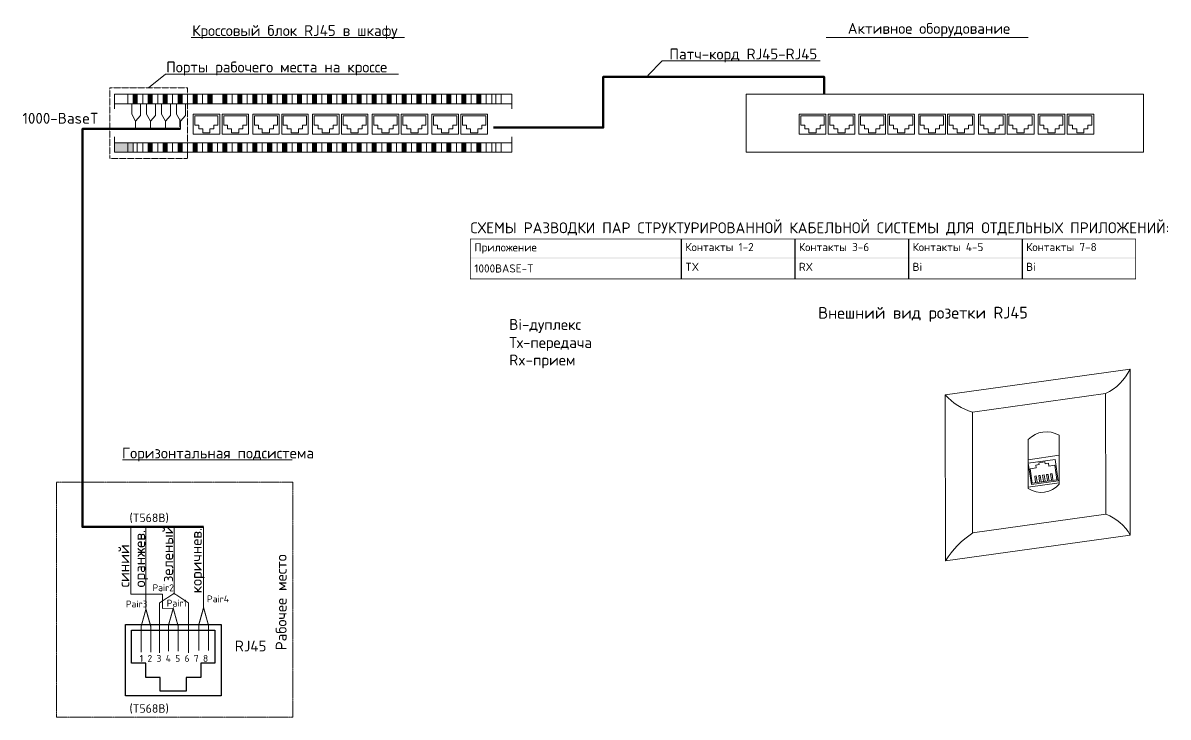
# Model space of a CAD drawing. Header units: millimetres. Extents: x 4247 to 622543, y -201358 to 142419.
# Drawn here: x 175565 to 228282, y -145614 to -113677 of the extents above; entities that cross this region are included whole.
import ezdxf

# ---------------------------------------------------------------- set-up
doc = ezdxf.new("R2010")
doc.units = ezdxf.units.MM
doc.linetypes.add('PDF_IMPORT', pattern=[2, 1.6, -0.4])
for name, color, linetype in [('PDF _CKC', 7, 'Continuous'), ('PDF _Оформление-Надписи', 7, 'Continuous'), ('PDF _Текст', 255, 'Continuous')]:
    doc.layers.add(name, color=color, linetype=linetype)
doc.styles.add('KOSTY_STYLE', font='isocpeur.ttf')

msp = doc.modelspace()

# ---------------------------------------------------------------- hatches: boundary and pattern name
at = {"layer": 'PDF _CKC', "transparency": 33554559}
for points in [[(196161.976, -124478.941), (196161.976, -124504.342), (226791.204, -124504.342), (226791.204, -124478.941)], [(196161.976, -125418.774), (196161.976, -125448.408), (226791.204, -125448.408), (226791.204, -125418.774)]]:
    msp.add_hatch(color=256, dxfattribs=at).paths.add_polyline_path(points)
at = {"layer": 'PDF _Оформление-Надписи', "transparency": 33554559}
for points in [[(180832.702, -116957.665), (180646.429, -116957.665), (180646.429, -117397.947), (180832.702, -117397.947)], [(181518.526, -116957.665), (181336.486, -116957.665), (181336.486, -117397.947), (181518.526, -117397.947)], [(182208.583, -116957.665), (182022.31, -116957.665), (182022.31, -117397.947), (182208.583, -117397.947)], [(182894.407, -116957.665), (182708.134, -116957.665), (182708.134, -117397.947), (182894.407, -117397.947)], [(183580.231, -116957.665), (183398.191, -116957.665), (183398.191, -117397.947), (183580.231, -117397.947)], [(184270.288, -116957.665), (184084.015, -116957.665), (184084.015, -117397.947), (184270.288, -117397.947)], [(184956.112, -116957.665), (184769.838, -116957.665), (184769.838, -117397.947), (184956.112, -117397.947)], [(185646.169, -116957.665), (185459.896, -116957.665), (185459.896, -117397.947), (185646.169, -117397.947)], [(186331.993, -116957.665), (186145.719, -116957.665), (186145.719, -117397.947), (186331.993, -117397.947)], [(187017.816, -116957.665), (186831.543, -116957.665), (186831.543, -117397.947), (187017.816, -117397.947)], [(187707.874, -116957.665), (187521.6, -116957.665), (187521.6, -117397.947), (187707.874, -117397.947)], [(188393.697, -116957.665), (188207.424, -116957.665), (188207.424, -117397.947), (188393.697, -117397.947)], [(189079.521, -116957.665), (188897.481, -116957.665), (188897.481, -117397.947), (189079.521, -117397.947)], [(189769.578, -116957.665), (189583.305, -116957.665), (189583.305, -117397.947), (189769.578, -117397.947)], [(190455.402, -116957.665), (190269.129, -116957.665), (190269.129, -117397.947), (190455.402, -117397.947)], [(191141.226, -116957.665), (190959.186, -116957.665), (190959.186, -117397.947), (191141.226, -117397.947)], [(191831.283, -116957.665), (191645.01, -116957.665), (191645.01, -117397.947), (191831.283, -117397.947)], [(192517.107, -116957.665), (192330.834, -116957.665), (192330.834, -117397.947), (192517.107, -117397.947)], [(193202.931, -116957.665), (193020.891, -116957.665), (193020.891, -117397.947), (193202.931, -117397.947)], [(193892.988, -116957.665), (193706.715, -116957.665), (193706.715, -117397.947), (193892.988, -117397.947)], [(194578.812, -116957.665), (194392.538, -116957.665), (194392.538, -117397.947), (194578.812, -117397.947)], [(195268.869, -116957.665), (195082.596, -116957.665), (195082.596, -117397.947), (195268.869, -117397.947)], [(195954.693, -116957.665), (195768.419, -116957.665), (195768.419, -117397.947), (195954.693, -117397.947)], [(196640.516, -116957.665), (196454.243, -116957.665), (196454.243, -117397.947), (196640.516, -117397.947)], [(180646.429, -119188.709), (179787.032, -119188.709), (179787.032, -119628.991), (180646.429, -119628.991)], [(181518.526, -119188.709), (181336.486, -119188.709), (181336.486, -119628.991), (181518.526, -119628.991)], [(182208.583, -119188.709), (182022.31, -119188.709), (182022.31, -119628.991), (182208.583, -119628.991)], [(182894.407, -119188.709), (182708.134, -119188.709), (182708.134, -119628.991), (182894.407, -119628.991)], [(183580.231, -119188.709), (183398.191, -119188.709), (183398.191, -119628.991), (183580.231, -119628.991)], [(184270.288, -119188.709), (184084.015, -119188.709), (184084.015, -119628.991), (184270.288, -119628.991)], [(184956.112, -119188.709), (184769.838, -119188.709), (184769.838, -119628.991), (184956.112, -119628.991)], [(185646.169, -119188.709), (185459.896, -119188.709), (185459.896, -119628.991), (185646.169, -119628.991)], [(186331.993, -119188.709), (186145.719, -119188.709), (186145.719, -119628.991), (186331.993, -119628.991)], [(187017.816, -119188.709), (186831.543, -119188.709), (186831.543, -119628.991), (187017.816, -119628.991)], [(187707.874, -119188.709), (187521.6, -119188.709), (187521.6, -119628.991), (187707.874, -119628.991)], [(188393.697, -119188.709), (188207.424, -119188.709), (188207.424, -119628.991), (188393.697, -119628.991)], [(189079.521, -119188.709), (188897.481, -119188.709), (188897.481, -119628.991), (189079.521, -119628.991)], [(189769.578, -119188.709), (189583.305, -119188.709), (189583.305, -119628.991), (189769.578, -119628.991)], [(190455.402, -119188.709), (190269.129, -119188.709), (190269.129, -119628.991), (190455.402, -119628.991)], [(191141.226, -119188.709), (190959.186, -119188.709), (190959.186, -119628.991), (191141.226, -119628.991)], [(191831.283, -119188.709), (191645.01, -119188.709), (191645.01, -119628.991), (191831.283, -119628.991)], [(192517.107, -119188.709), (192330.834, -119188.709), (192330.834, -119628.991), (192517.107, -119628.991)], [(193202.931, -119188.709), (193020.891, -119188.709), (193020.891, -119628.991), (193202.931, -119628.991)], [(193892.988, -119188.709), (193706.715, -119188.709), (193706.715, -119628.991), (193892.988, -119628.991)], [(194578.812, -119188.709), (194392.538, -119188.709), (194392.538, -119628.991), (194578.812, -119628.991)], [(195268.869, -119188.709), (195082.596, -119188.709), (195082.596, -119628.991), (195268.869, -119628.991)], [(195954.693, -119188.709), (195768.419, -119188.709), (195768.419, -119628.991), (195954.693, -119628.991)], [(196640.516, -119188.709), (196454.243, -119188.709), (196454.243, -119628.991), (196640.516, -119628.991)]]:
    msp.add_hatch(color=256, dxfattribs=at).paths.add_polyline_path(points)

# ---------------------------------------------------------------- linework, layer by layer
at = {"layer": 'PDF _CKC', "lineweight": 0}
msp.add_lwpolyline([(196159.859, -123619.545, 29.634, 29.634, 0), (196159.859, -125457.099, 25.401, 25.401, 0), (226791.204, -125457.099, 25.401, 25.401, 0), (226791.204, -123619.545, 25.401, 25.401, 0)], format="xyseb", close=True, dxfattribs=at)
at = {"layer": 'PDF _CKC', "transparency": 33554559}
for points in [[(205873.579, -123619.545), (205873.579, -125457.099)], [(211101.567, -123619.545), (211101.567, -125457.099)], [(216334.552, -123619.545), (216334.552, -125457.099)], [(221563.411, -123619.545), (221563.411, -125457.099)]]:
    msp.add_lwpolyline(points, dxfattribs=at)
at = {"layer": 'PDF _CKC', "lineweight": 0}
for points in [[(181850.854, -142663.355, 46.568, 46.568, 0), (181850.854, -140364.576, 46.568, 46.568, 0), (182521.861, -139922.177, 46.568, 46.568, 0), (183192.867, -140364.576, 46.568, 46.568, 0), (183192.867, -142663.355, 0, 0, 0)], [(181008.391, -142633.721, 46.568, 46.568, 0), (181008.391, -141441.996, 46.568, 46.568, 0), (181228.532, -140650.336, 50.802, 50.802, 0), (181450.79, -141441.996, 50.802, 50.802, 0), (181450.79, -142633.721, 0, 0, 0)], [(182261.502, -142595.62, 46.568, 46.568, 0), (182261.502, -141408.129, 46.568, 46.568, 0), (182485.876, -140612.234, 46.568, 46.568, 0), (182706.017, -141408.129, 46.568, 46.568, 0), (182706.017, -142595.62, 0, 0, 0)], [(183660.667, -142561.752, 50.802, 50.802, 0), (183660.667, -141372.144, 50.802, 50.802, 0), (183882.924, -140578.367, 46.568, 46.568, 0), (184103.065, -141372.144, 46.568, 46.568, 0), (184103.065, -142561.752, 0, 0, 0)]]:
    msp.add_lwpolyline(points, format="xyseb", dxfattribs=at)
at = {"layer": 'PDF _CKC', "lineweight": 25}
msp.add_lwpolyline([(184697.869, -144640.391), (180295.05, -144640.391), (180295.05, -141350.977), (184697.869, -141350.977)], close=True, dxfattribs=at)
msp.add_lwpolyline([(184401.526, -141613.452), (184401.526, -143129.038), (183749.57, -143129.038), (183749.57, -143789.461), (183084.913, -143789.461), (183084.913, -144428.717), (181882.605, -144428.717), (181882.605, -143789.461), (181222.182, -143789.461), (181222.182, -143129.038), (180570.226, -143129.038), (180570.226, -141613.452), (184401.526, -141613.452)], dxfattribs=at)
at = {"layer": 'PDF _Оформление-Надписи', "lineweight": 0}
msp.add_line((179787.032, -118917.766), (179787.032, -119628.991), dxfattribs=at)
for points in [[(183317.755, -114349.841), (193126.728, -114349.841)], [(212537.234, -114349.841), (221833.956, -114349.841)], [(204332.75, -116092.787), (204997.406, -115428.13), (212266.291, -115428.13)], [(181353.42, -116661.321), (182123.913, -116030.533), (192860.019, -116030.533)], [(179787.032, -117626.555), (179787.032, -116957.665)], [(198071.433, -116957.665), (179787.032, -116957.665)], [(180396.654, -116957.665), (180396.654, -117397.947)], [(180646.429, -116957.665), (180646.429, -117397.947)], [(180832.702, -117397.947), (180832.702, -116957.665)], [(181082.477, -116957.665), (181082.477, -117397.947)], [(181336.486, -116957.665), (181336.486, -117397.947)], [(181518.526, -117397.947), (181518.526, -116957.665)], [(181772.535, -116957.665), (181772.535, -117397.947)], [(182022.31, -116957.665), (182022.31, -117397.947)], [(182208.583, -117397.947), (182208.583, -116957.665)], [(182458.358, -116957.665), (182458.358, -117397.947)], [(182708.134, -116957.665), (182708.134, -117397.947)], [(182894.407, -117397.947), (182894.407, -116957.665)], [(183144.182, -116957.665), (183144.182, -117397.947)], [(183398.191, -116957.665), (183398.191, -117397.947)], [(183580.231, -117397.947), (183580.231, -116957.665)], [(183834.239, -116957.665), (183834.239, -117397.947)], [(184084.015, -116957.665), (184084.015, -117397.947)], [(184270.288, -117397.947), (184270.288, -116957.665)], [(184769.838, -116957.665), (184769.838, -117397.947)], [(184956.112, -117397.947), (184956.112, -116957.665)], [(185205.887, -116957.665), (185205.887, -117397.947)], [(185459.896, -116957.665), (185459.896, -117397.947)], [(185646.169, -117397.947), (185646.169, -116957.665)], [(185895.944, -116957.665), (185895.944, -117397.947)], [(186145.719, -116957.665), (186145.719, -117397.947)], [(186331.993, -117397.947), (186331.993, -116957.665)], [(186581.768, -116957.665), (186581.768, -117397.947)], [(186831.543, -116957.665), (186831.543, -117397.947)], [(187017.816, -117397.947), (187017.816, -116957.665)], [(187271.825, -116957.665), (187271.825, -117397.947)], [(187521.6, -116957.665), (187521.6, -117397.947)], [(187707.874, -117397.947), (187707.874, -116957.665)], [(187957.649, -116957.665), (187957.649, -117397.947)], [(188207.424, -116957.665), (188207.424, -117397.947)], [(188393.697, -117397.947), (188393.697, -116957.665)], [(188643.473, -116957.665), (188643.473, -117397.947)], [(188897.481, -116957.665), (188897.481, -117397.947)], [(189079.521, -117397.947), (189079.521, -116957.665)], [(189333.53, -116957.665), (189333.53, -117397.947)], [(189583.305, -116957.665), (189583.305, -117397.947)], [(189769.578, -117397.947), (189769.578, -116957.665)], [(190019.354, -116957.665), (190019.354, -117397.947)], [(190269.129, -116957.665), (190269.129, -117397.947)], [(190455.402, -117397.947), (190455.402, -116957.665)], [(190705.177, -116957.665), (190705.177, -117397.947)], [(190959.186, -116957.665), (190959.186, -117397.947)], [(191141.226, -117397.947), (191141.226, -116957.665)], [(191395.235, -116957.665), (191395.235, -117397.947)], [(191645.01, -116957.665), (191645.01, -117397.947)], [(191831.283, -117397.947), (191831.283, -116957.665)], [(192081.058, -116957.665), (192081.058, -117397.947)], [(192330.834, -116957.665), (192330.834, -117397.947)], [(192517.107, -117397.947), (192517.107, -116957.665)], [(192766.882, -116957.665), (192766.882, -117397.947)], [(193020.891, -116957.665), (193020.891, -117397.947)], [(193202.931, -117397.947), (193202.931, -116957.665)], [(193456.939, -116957.665), (193456.939, -117397.947)], [(193706.715, -116957.665), (193706.715, -117397.947)], [(193892.988, -117397.947), (193892.988, -116957.665)], [(194142.763, -116957.665), (194142.763, -117397.947)], [(194392.538, -116957.665), (194392.538, -117397.947)], [(194578.812, -117397.947), (194578.812, -116957.665)], [(194828.587, -116957.665), (194828.587, -117397.947)], [(195082.596, -116957.665), (195082.596, -117397.947)], [(195268.869, -117397.947), (195268.869, -116957.665)], [(195518.644, -116957.665), (195518.644, -117397.947)], [(195768.419, -116957.665), (195768.419, -117397.947)], [(195954.693, -117397.947), (195954.693, -116957.665)], [(196204.468, -116957.665), (196204.468, -117397.947)], [(196454.243, -116957.665), (196454.243, -117397.947)], [(196640.516, -117397.947), (196640.516, -116957.665)], [(196894.525, -116957.665), (196894.525, -117397.947)], [(197144.3, -116957.665), (197144.3, -117397.947)], [(197330.574, -117397.947), (197330.574, -116957.665)], [(197580.349, -116957.665), (197580.349, -117397.947)], [(198071.433, -117626.555), (198071.433, -116957.665)], [(179787.032, -117397.947), (198071.433, -117397.947)], [(180574.46, -117397.947), (180574.46, -117880.564), (180752.266, -118202.308), (180752.266, -118557.92)], [(180752.266, -118202.308), (180976.64, -117931.365), (180976.64, -117397.947)], [(181442.323, -118202.308), (181260.284, -117880.564), (181260.284, -117397.947)], [(181666.698, -117397.947), (181666.698, -117931.365), (181442.323, -118202.308), (181442.323, -118557.92)], [(182128.147, -118202.308), (181950.341, -117880.564), (181950.341, -117397.947)], [(182352.521, -117397.947), (182352.521, -117931.365), (182128.147, -118202.308), (182128.147, -118557.92)], [(182818.204, -118202.308), (182636.165, -117880.564), (182636.165, -117397.947)], [(183042.579, -117397.947), (183042.579, -117931.365), (182818.204, -118202.308), (182818.204, -118557.92)], [(184541.231, -117952.533), (184541.231, -118375.881), (184359.191, -118375.881), (184359.191, -118557.92), (184177.151, -118557.92), (184177.151, -118735.727), (183842.706, -118735.727), (183842.706, -118557.92), (183656.433, -118557.92), (183656.433, -118375.881), (183474.394, -118375.881), (183474.394, -117952.533), (184541.231, -117952.533)], [(185870.543, -117952.533), (185870.543, -118375.881), (185692.737, -118375.881), (185692.737, -118557.92), (185506.464, -118557.92), (185506.464, -118735.727), (185172.019, -118735.727), (185172.019, -118557.92), (184985.746, -118557.92), (184985.746, -118375.881), (184807.94, -118375.881), (184807.94, -117952.533), (185870.543, -117952.533)], [(187288.759, -117952.533), (187288.759, -118375.881), (187106.719, -118375.881), (187106.719, -118557.92), (186920.446, -118557.92), (186920.446, -118735.727), (186586.001, -118735.727), (186586.001, -118557.92), (186403.962, -118557.92), (186403.962, -118375.881), (186221.922, -118375.881), (186221.922, -117952.533), (187288.759, -117952.533)], [(188618.072, -117952.533), (188618.072, -118375.881), (188436.032, -118375.881), (188436.032, -118557.92), (188253.992, -118557.92), (188253.992, -118735.727), (187919.548, -118735.727), (187919.548, -118557.92), (187733.274, -118557.92), (187733.274, -118375.881), (187551.235, -118375.881), (187551.235, -117952.533), (188618.072, -117952.533)], [(190036.288, -117952.533), (190036.288, -118375.881), (189854.248, -118375.881), (189854.248, -118557.92), (189672.208, -118557.92), (189672.208, -118735.727), (189337.763, -118735.727), (189337.763, -118557.92), (189151.49, -118557.92), (189151.49, -118375.881), (188969.451, -118375.881), (188969.451, -117952.533), (190036.288, -117952.533)], [(191369.834, -117952.533), (191369.834, -118375.881), (191187.794, -118375.881), (191187.794, -118557.92), (191001.521, -118557.92), (191001.521, -118735.727), (190667.076, -118735.727), (190667.076, -118557.92), (190485.036, -118557.92), (190485.036, -118375.881), (190302.997, -118375.881), (190302.997, -117952.533), (191369.834, -117952.533)], [(192788.05, -117952.533), (192788.05, -118375.881), (192606.01, -118375.881), (192606.01, -118557.92), (192419.737, -118557.92), (192419.737, -118735.727), (192085.292, -118735.727), (192085.292, -118557.92), (191903.252, -118557.92), (191903.252, -118375.881), (191721.213, -118375.881), (191721.213, -117952.533), (192788.05, -117952.533)], [(194117.362, -117952.533), (194117.362, -118375.881), (193935.323, -118375.881), (193935.323, -118557.92), (193753.283, -118557.92), (193753.283, -118735.727), (193418.838, -118735.727), (193418.838, -118557.92), (193232.565, -118557.92), (193232.565, -118375.881), (193050.525, -118375.881), (193050.525, -117952.533), (194117.362, -117952.533)], [(195535.578, -117952.533), (195535.578, -118375.881), (195353.538, -118375.881), (195353.538, -118557.92), (195171.499, -118557.92), (195171.499, -118735.727), (194837.054, -118735.727), (194837.054, -118557.92), (194650.781, -118557.92), (194650.781, -118375.881), (194468.741, -118375.881), (194468.741, -117952.533), (195535.578, -117952.533)], [(196869.124, -117952.533), (196869.124, -118375.881), (196687.085, -118375.881), (196687.085, -118557.92), (196500.812, -118557.92), (196500.812, -118735.727), (196166.367, -118735.727), (196166.367, -118557.92), (195984.327, -118557.92), (195984.327, -118375.881), (195802.287, -118375.881), (195802.287, -117952.533), (196869.124, -117952.533)], [(212448.331, -117952.533), (212448.331, -118375.881), (212266.291, -118375.881), (212266.291, -118557.92), (212080.018, -118557.92), (212080.018, -118735.727), (211745.573, -118735.727), (211745.573, -118557.92), (211563.533, -118557.92), (211563.533, -118375.881), (211381.494, -118375.881), (211381.494, -117952.533), (212448.331, -117952.533)], [(213777.643, -117952.533), (213777.643, -118375.881), (213599.837, -118375.881), (213599.837, -118557.92), (213413.564, -118557.92), (213413.564, -118735.727), (213079.119, -118735.727), (213079.119, -118557.92), (212892.846, -118557.92), (212892.846, -118375.881), (212715.04, -118375.881), (212715.04, -117952.533), (213777.643, -117952.533)], [(215195.859, -117952.533), (215195.859, -118375.881), (215013.82, -118375.881), (215013.82, -118557.92), (214827.546, -118557.92), (214827.546, -118735.727), (214493.102, -118735.727), (214493.102, -118557.92), (214311.062, -118557.92), (214311.062, -118375.881), (214129.022, -118375.881), (214129.022, -117952.533), (215195.859, -117952.533)], [(216525.172, -117952.533), (216525.172, -118375.881), (216343.132, -118375.881), (216343.132, -118557.92), (216161.093, -118557.92), (216161.093, -118735.727), (215826.648, -118735.727), (215826.648, -118557.92), (215640.375, -118557.92), (215640.375, -118375.881), (215458.335, -118375.881), (215458.335, -117952.533), (216525.172, -117952.533)], [(217943.388, -117952.533), (217943.388, -118375.881), (217761.348, -118375.881), (217761.348, -118557.92), (217579.308, -118557.92), (217579.308, -118735.727), (217244.864, -118735.727), (217244.864, -118557.92), (217058.59, -118557.92), (217058.59, -118375.881), (216876.551, -118375.881), (216876.551, -117952.533), (217943.388, -117952.533)], [(219276.934, -117952.533), (219276.934, -118375.881), (219094.894, -118375.881), (219094.894, -118557.92), (218908.621, -118557.92), (218908.621, -118735.727), (218574.176, -118735.727), (218574.176, -118557.92), (218392.137, -118557.92), (218392.137, -118375.881), (218210.097, -118375.881), (218210.097, -117952.533), (219276.934, -117952.533)], [(220690.916, -117952.533), (220690.916, -118375.881), (220513.11, -118375.881), (220513.11, -118557.92), (220326.837, -118557.92), (220326.837, -118735.727), (219992.392, -118735.727), (219992.392, -118557.92), (219806.119, -118557.92), (219806.119, -118375.881), (219628.313, -118375.881), (219628.313, -117952.533), (220690.916, -117952.533)], [(222024.462, -117952.533), (222024.462, -118375.881), (221842.423, -118375.881), (221842.423, -118557.92), (221660.383, -118557.92), (221660.383, -118735.727), (221325.938, -118735.727), (221325.938, -118557.92), (221139.665, -118557.92), (221139.665, -118375.881), (220957.625, -118375.881), (220957.625, -117952.533), (222024.462, -117952.533)], [(223442.678, -117952.533), (223442.678, -118375.881), (223260.639, -118375.881), (223260.639, -118557.92), (223078.599, -118557.92), (223078.599, -118735.727), (222739.921, -118735.727), (222739.921, -118557.92), (222557.881, -118557.92), (222557.881, -118375.881), (222375.841, -118375.881), (222375.841, -117952.533), (223442.678, -117952.533)], [(224771.991, -117952.533), (224771.991, -118375.881), (224594.185, -118375.881), (224594.185, -118557.92), (224407.912, -118557.92), (224407.912, -118735.727), (224073.467, -118735.727), (224073.467, -118557.92), (223887.194, -118557.92), (223887.194, -118375.881), (223709.387, -118375.881), (223709.387, -117952.533), (224771.991, -117952.533)], [(182788.57, -118456.317), (182788.57, -118092.238)], [(179787.032, -119628.991), (198071.433, -119628.991), (198071.433, -118917.766)], [(198071.433, -119188.709), (179787.032, -119188.709)], [(180396.654, -119188.709), (180396.654, -119628.991)], [(180646.429, -119188.709), (180646.429, -119628.991)], [(180832.702, -119628.991), (180832.702, -119188.709)], [(181082.477, -119188.709), (181082.477, -119628.991)], [(181336.486, -119188.709), (181336.486, -119628.991)], [(181518.526, -119628.991), (181518.526, -119188.709)], [(181772.535, -119188.709), (181772.535, -119628.991)], [(182022.31, -119188.709), (182022.31, -119628.991)], [(182208.583, -119628.991), (182208.583, -119188.709)], [(182458.358, -119188.709), (182458.358, -119628.991)], [(182708.134, -119188.709), (182708.134, -119628.991)], [(182894.407, -119628.991), (182894.407, -119188.709)], [(183144.182, -119188.709), (183144.182, -119628.991)], [(183398.191, -119188.709), (183398.191, -119628.991)], [(183580.231, -119628.991), (183580.231, -119188.709)], [(183834.239, -119188.709), (183834.239, -119628.991)], [(184084.015, -119188.709), (184084.015, -119628.991)], [(184270.288, -119628.991), (184270.288, -119188.709)], [(184520.063, -119188.709), (184520.063, -119628.991)], [(184769.838, -119188.709), (184769.838, -119628.991)], [(184956.112, -119628.991), (184956.112, -119188.709)], [(185205.887, -119188.709), (185205.887, -119628.991)], [(185459.896, -119188.709), (185459.896, -119628.991)], [(185646.169, -119628.991), (185646.169, -119188.709)], [(185895.944, -119188.709), (185895.944, -119628.991)], [(186145.719, -119188.709), (186145.719, -119628.991)], [(186331.993, -119628.991), (186331.993, -119188.709)], [(186581.768, -119188.709), (186581.768, -119628.991)], [(186831.543, -119188.709), (186831.543, -119628.991)], [(187017.816, -119628.991), (187017.816, -119188.709)], [(187271.825, -119188.709), (187271.825, -119628.991)], [(187521.6, -119188.709), (187521.6, -119628.991)], [(187707.874, -119628.991), (187707.874, -119188.709)], [(187957.649, -119188.709), (187957.649, -119628.991)], [(188207.424, -119188.709), (188207.424, -119628.991)], [(188393.697, -119628.991), (188393.697, -119188.709)], [(188643.473, -119188.709), (188643.473, -119628.991)], [(188897.481, -119188.709), (188897.481, -119628.991)], [(189079.521, -119628.991), (189079.521, -119188.709)], [(189333.53, -119188.709), (189333.53, -119628.991)], [(189583.305, -119188.709), (189583.305, -119628.991)], [(189769.578, -119628.991), (189769.578, -119188.709)], [(190019.354, -119188.709), (190019.354, -119628.991)], [(190269.129, -119188.709), (190269.129, -119628.991)], [(190455.402, -119628.991), (190455.402, -119188.709)], [(190705.177, -119188.709), (190705.177, -119628.991)], [(190959.186, -119188.709), (190959.186, -119628.991)], [(191141.226, -119628.991), (191141.226, -119188.709)], [(191395.235, -119188.709), (191395.235, -119628.991)], [(191645.01, -119188.709), (191645.01, -119628.991)], [(191831.283, -119628.991), (191831.283, -119188.709)], [(192081.058, -119188.709), (192081.058, -119628.991)], [(192330.834, -119188.709), (192330.834, -119628.991)], [(192517.107, -119628.991), (192517.107, -119188.709)], [(192766.882, -119188.709), (192766.882, -119628.991)], [(193020.891, -119188.709), (193020.891, -119628.991)], [(193202.931, -119628.991), (193202.931, -119188.709)], [(193456.939, -119188.709), (193456.939, -119628.991)], [(193706.715, -119188.709), (193706.715, -119628.991)], [(193892.988, -119628.991), (193892.988, -119188.709)], [(194142.763, -119188.709), (194142.763, -119628.991)], [(194392.538, -119188.709), (194392.538, -119628.991)], [(194578.812, -119628.991), (194578.812, -119188.709)], [(194828.587, -119188.709), (194828.587, -119628.991)], [(195082.596, -119188.709), (195082.596, -119628.991)], [(195268.869, -119628.991), (195268.869, -119188.709)], [(195518.644, -119188.709), (195518.644, -119628.991)], [(195768.419, -119188.709), (195768.419, -119628.991)], [(195954.693, -119628.991), (195954.693, -119188.709)], [(196204.468, -119188.709), (196204.468, -119628.991)], [(196454.243, -119188.709), (196454.243, -119628.991)], [(196640.516, -119628.991), (196640.516, -119188.709)], [(196894.525, -119188.709), (196894.525, -119628.991)], [(197144.3, -119188.709), (197144.3, -119628.991)], [(197330.574, -119628.991), (197330.574, -119188.709)], [(197580.349, -119188.709), (197580.349, -119628.991)], [(223265.074, -132646.7), (223269.307, -134898.911)], [(180146.878, -133786.355), (187957.649, -133786.355)], [(221842.625, -133772.806), (223269.307, -133569.599)], [(221986.563, -134911.612), (223218.506, -134738.039), (223078.801, -133755.872), (221846.858, -133929.444)], [(221846.858, -133929.444), (221986.563, -134911.612)], [(222981.431, -134695.704), (222943.329, -134420.528), (222871.36, -134428.995), (222909.462, -134704.171)], [(221846.858, -135034.383), (223269.307, -134831.176)], [(222257.506, -134797.308), (222215.171, -134522.132), (222147.435, -134534.832), (222185.537, -134805.775)], [(222435.312, -134771.907), (222397.211, -134496.731), (222325.241, -134505.198), (222367.576, -134780.374)], [(222617.351, -134746.506), (222579.25, -134471.33), (222507.281, -134479.797), (222545.382, -134754.973)], [(222727.422, -134729.572), (222689.321, -134454.396), (222761.29, -134445.929), (222799.391, -134721.105)], [(180536.358, -136867.721), (180536.358, -139962.395), (181984.209, -139962.395), (181984.209, -140614.351), (182479.526, -140597.417)], [(181230.649, -140648.219), (181230.649, -136867.721)], [(182534.561, -139962.395), (182534.561, -136867.721)], [(183880.808, -140576.25), (183880.808, -136863.488)]]:
    msp.add_lwpolyline(points, dxfattribs=at)
at = {"layer": 'PDF _Оформление-Надписи', "lineweight": 50}
for points in [[(212448.331, -116957.665), (212448.331, -116153.304), (202279.512, -116153.304), (202279.512, -118490.185), (197224.737, -118490.185)], [(182818.204, -118557.92), (178305.314, -118557.92), (178305.314, -136867.721), (183880.808, -136867.721)]]:
    msp.add_lwpolyline(points, dxfattribs=at)
at = {"layer": 'PDF _Оформление-Надписи', "linetype": 'PDF_IMPORT', "lineweight": 0, "ltscale": 7.366255}
msp.add_lwpolyline([(183144.182, -119921.101), (183144.182, -116661.321), (179562.658, -116661.321), (179562.658, -119921.101), (183144.182, -119921.101)], dxfattribs=at)
at = {"layer": 'PDF _Оформление-Надписи', "lineweight": 0}
for points in [[(227146.973, -116957.665), (227146.973, -119628.991), (208862.573, -119628.991), (208862.573, -116957.665)], [(184625.9, -118794.995), (183398.191, -118794.995), (183398.191, -117880.564), (184625.9, -117880.564)], [(185955.213, -118794.995), (184731.737, -118794.995), (184731.737, -117880.564), (185955.213, -117880.564)], [(187369.195, -118794.995), (186145.719, -118794.995), (186145.719, -117880.564), (187369.195, -117880.564)], [(188702.741, -118794.995), (187479.266, -118794.995), (187479.266, -117880.564), (188702.741, -117880.564)], [(190120.957, -118794.995), (188897.481, -118794.995), (188897.481, -117880.564), (190120.957, -117880.564)], [(191450.27, -118794.995), (190226.794, -118794.995), (190226.794, -117880.564), (191450.27, -117880.564)], [(192868.486, -118794.995), (191645.01, -118794.995), (191645.01, -117880.564), (192868.486, -117880.564)], [(194202.032, -118794.995), (192974.323, -118794.995), (192974.323, -117880.564), (194202.032, -117880.564)], [(195620.248, -118794.995), (194392.538, -118794.995), (194392.538, -117880.564), (195620.248, -117880.564)], [(196949.56, -118794.995), (195726.085, -118794.995), (195726.085, -117880.564), (196949.56, -117880.564)], [(212528.767, -118794.995), (211305.291, -118794.995), (211305.291, -117880.564), (212528.767, -117880.564)], [(213862.313, -118794.995), (212638.837, -118794.995), (212638.837, -117880.564), (213862.313, -117880.564)], [(215276.295, -118794.995), (214052.82, -118794.995), (214052.82, -117880.564), (215276.295, -117880.564)], [(216609.842, -118794.995), (215382.132, -118794.995), (215382.132, -117880.564), (216609.842, -117880.564)], [(218028.057, -118794.995), (216800.348, -118794.995), (216800.348, -117880.564), (218028.057, -117880.564)], [(219357.37, -118794.995), (218133.894, -118794.995), (218133.894, -117880.564), (219357.37, -117880.564)], [(220775.586, -118794.995), (219552.11, -118794.995), (219552.11, -117880.564), (220775.586, -117880.564)], [(222109.132, -118794.995), (220881.423, -118794.995), (220881.423, -117880.564), (222109.132, -117880.564)], [(223523.114, -118794.995), (222299.639, -118794.995), (222299.639, -117880.564), (223523.114, -117880.564)], [(224856.661, -118794.995), (223633.185, -118794.995), (223633.185, -117880.564), (224856.661, -117880.564)], [(218028.361, -138429.562), (218019.894, -130792.364), (226529.188, -129606.99), (226537.655, -137244.188)], [(219277.237, -131584.025), (225407.316, -130728.862), (225415.783, -136283.188), (219281.471, -137138.351)], [(223167.704, -134695.704), (223074.567, -134031.048), (222786.691, -134073.383), (222769.757, -133937.911), (222625.818, -133959.079), (222613.118, -133870.176), (222329.475, -133912.511), (222342.175, -133997.18), (222198.237, -134018.348), (222215.171, -134153.819), (221931.528, -134191.92), (222024.664, -134856.577)]]:
    msp.add_lwpolyline(points, close=True, dxfattribs=at)
msp.add_lwpolyline([(221842.625, -132849.907), (221846.858, -135097.885, 0.379889256), (223270.329, -134894.242)], format="xyb", dxfattribs=at)
at = {"layer": 'PDF _Оформление-Надписи', "linetype": 'PDF_IMPORT', "lineweight": 0, "ltscale": 6.561894}
msp.add_lwpolyline([(177111.473, -145614.091), (177111.473, -134806.1), (187991.517, -134806.1), (187991.517, -145614.091), (177111.473, -145614.091)], dxfattribs=at)
at = {"layer": 'PDF _Оформление-Надписи', "lineweight": 0}
for centre, radius, start, end in [((224342.592, -128542.265), 2432.139, 295.9717238, 334.0282762), ((220071.02, -128927.502), 2770.827, 222.2919871, 253.4051077), ((222687.202, -133664.848), 1174.787, 60.3038755, 135.8075229), ((224668.582, -138300.429), 2152.71, 29.4486669, 69.6149667), ((221713.607, -140751.627), 4354.137, 123.8654005, 147.7221817)]:
    msp.add_arc(centre, radius, start, end, dxfattribs=at)

# ---------------------------------------------------------------- texts
at = {"layer": 'PDF _Текст', "color": 0, "attachment_point": 7, "style": 'KOSTY_STYLE'}
for s, insert, char_height in [('Кроссовый блок RJ45 в шкафу', (183355.856, -114415.101), 499.99871), ('Активное оборудование', (213535.014, -114316.812), 499.99871), ('Патч-корд RJ45-RJ45', (205323.384, -115493.39), 499.99871), ('Порты рабочего места на кроссе', (182162.015, -116091.559), 499.99871), ('1000-BaseT', (175547.513, -118314.399), 499.9987), ('Приложение', (196348.249, -124290.377), 373.5495), ('Контакты 1-2', (206059.852, -124178.364), 373.54946), ('Контакты 3-6', (211288.2, -124178.364), 373.54946), ('Контакты 4-5', (216520.781, -124178.364), 373.54946), ('Контакты 7-8', (221749.129, -124178.364), 373.54946), ('1000BASE-T ', (196348.249, -125161.884), 373.54946), ('TX', (206059.852, -125086.445), 373.5495), ('RX', (211288.2, -125086.445), 373.5495), ('Bi', (216520.781, -125086.445), 373.5495), ('Bi', (221749.129, -125086.445), 373.5495), ('Bi-дуплекс', (197952.738, -127937.335), 499.9987), ('Тх-передача', (197952.738, -128767.097), 499.99871), ('Rx-прием', (197952.738, -129571.459), 499.9987), ('Горизонтальная подсистема', (180129.944, -133851.615), 499.99871), ('(T568B)', (180472.856, -136682.699), 393.7002), ('Pair2', (181532.247, -139821.377), 314.958), ('Pair1', (182187.416, -140529.682), 314.958), ('Pair4', (184041.68, -140334.941), 314.958), ('Pair3', (180307.751, -140567.783), 314.958), ('RJ45', (185320.191, -142595.62), 499.9987), ('1 2 3 4 5 6 7 8', (180942.773, -143074.003), 314.95801), ('(T568B)', (180472.856, -145454.469), 393.7002)]:
    msp.add_mtext(s, dxfattribs=dict(at, insert=insert, char_height=char_height))
at = {"layer": 'PDF _Текст', "color": 0, "insert": (196166.21, -123457.435), "char_height": 499.99871, "width": 30506.03592, "attachment_point": 7, "style": 'KOSTY_STYLE'}
msp.add_mtext('СХЕМЫ РАЗВОДКИ ПАР СТРУКТУРИРОВАННОЙ КАБЕЛЬНОЙ СИСТЕМЫ ДЛЯ ОТДЕЛЬНЫХ ПРИЛОЖЕНИЙ:', dxfattribs=at)
at = {"layer": 'PDF _Текст', "color": 0, "attachment_point": 7, "style": 'KOSTY_STYLE'}
for s, insert, char_height, rotation in [('Внешний вид розетки RJ45\\P  ', (212177.449, -128341.357), 542.4782, 0.0767763), ('оранжев.', (181329.777, -139649.118), 499.9987, 90), ('зеленый', (182483.759, -139403.576), 499.9987, 90), ('коричнев.', (183933.367, -139924.294), 499.9987, 90), ('синий', (180464.389, -139649.118), 499.9987, 90), ('Рабочее место', (187703.64, -142540.521), 499.99871, 90)]:
    msp.add_mtext(s, dxfattribs=dict(at, insert=insert, char_height=char_height, rotation=rotation))

doc.saveas('drawing.dxf')
